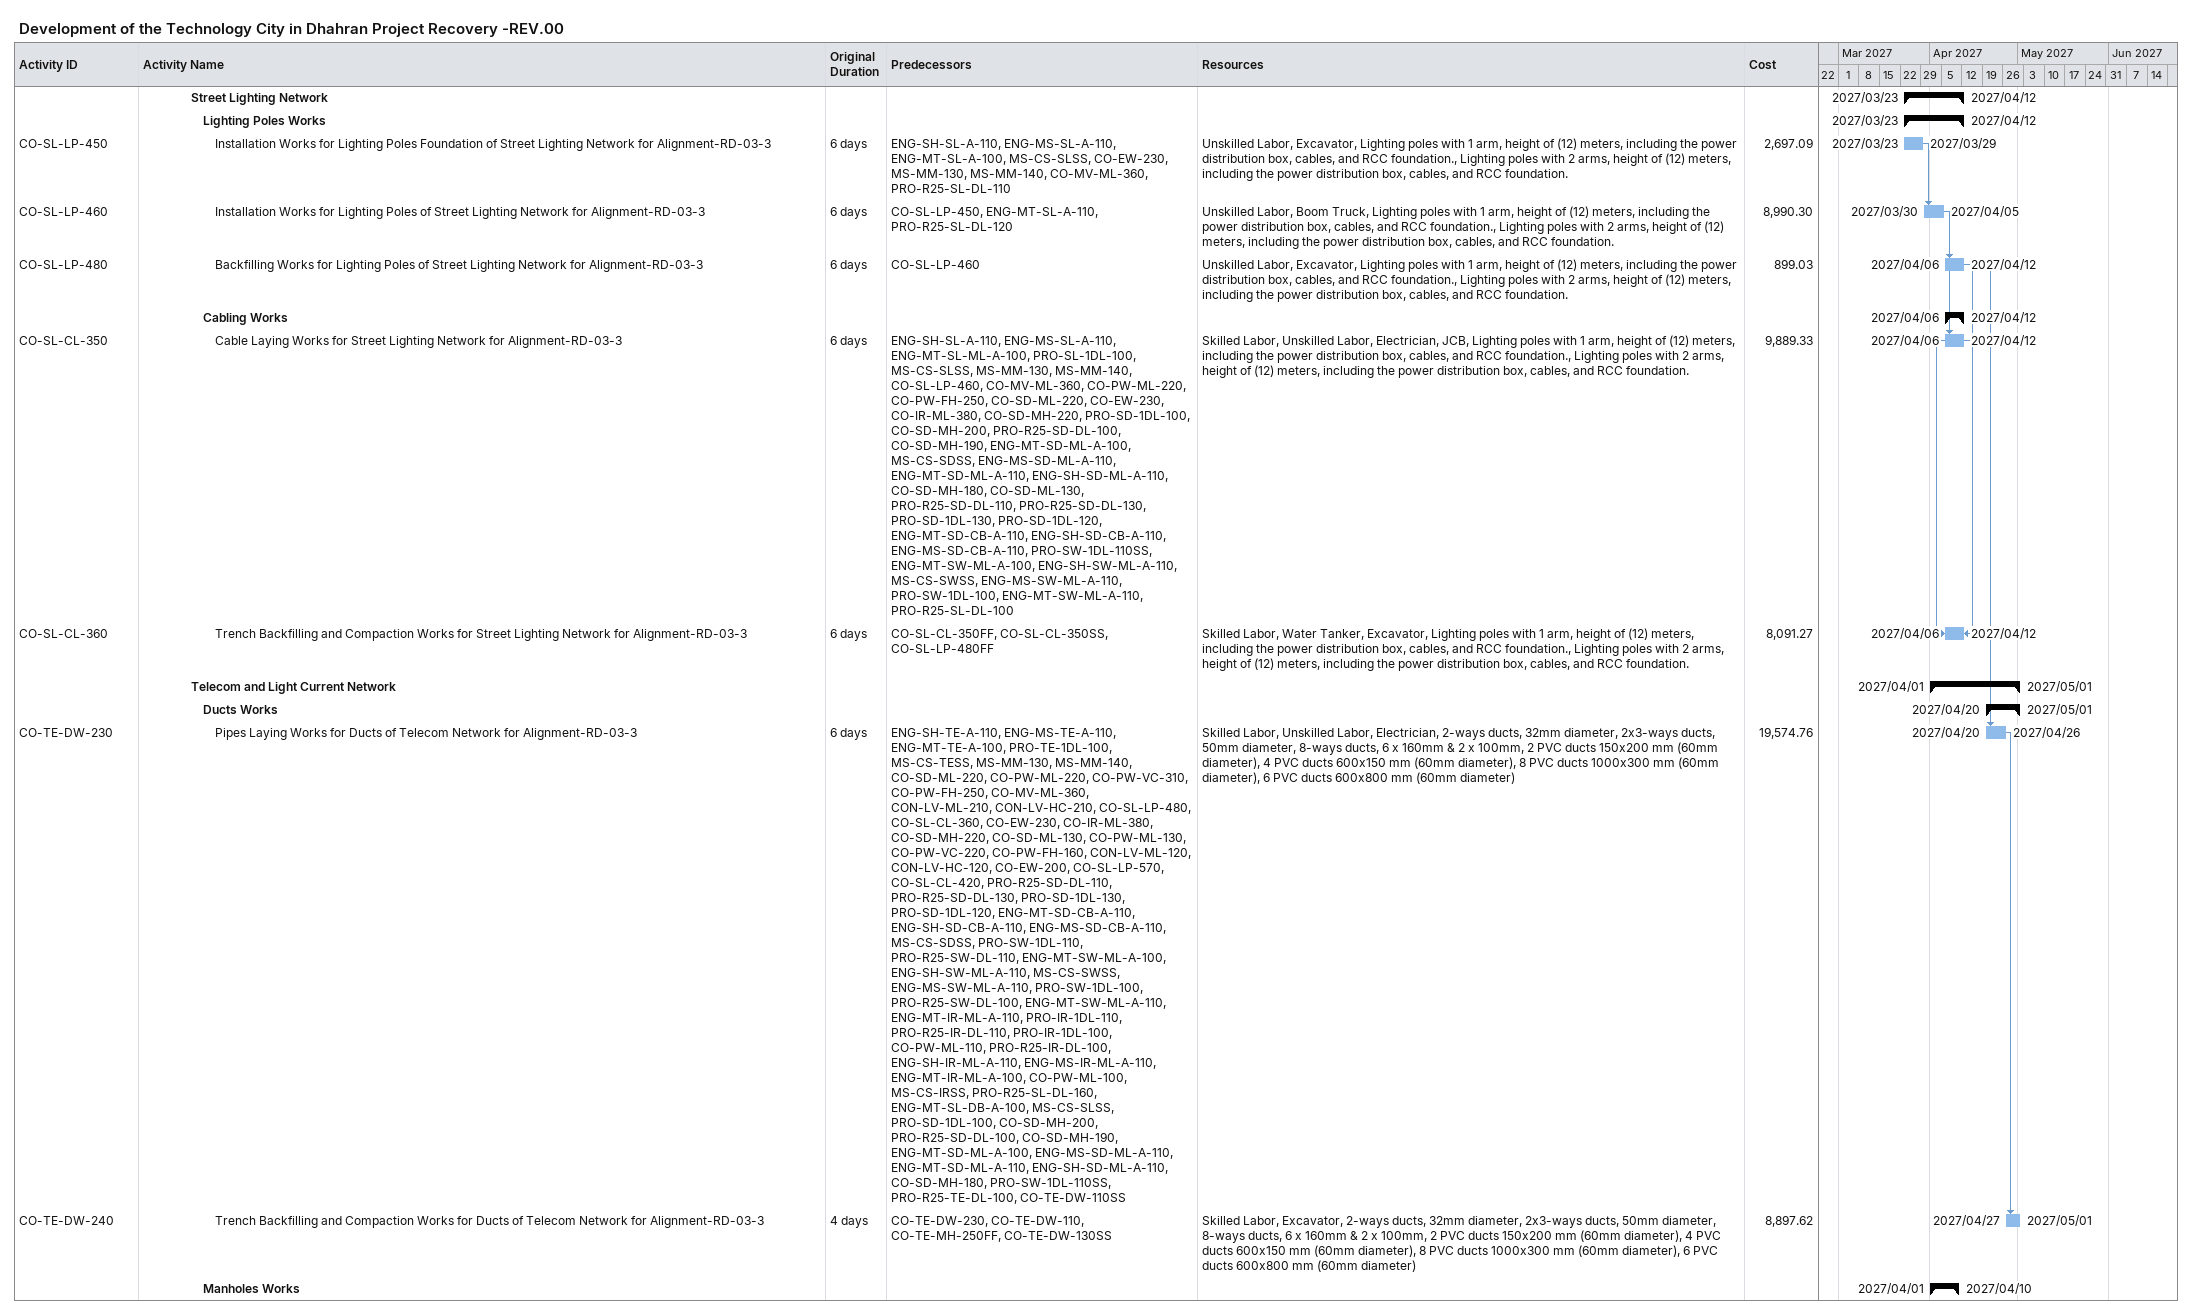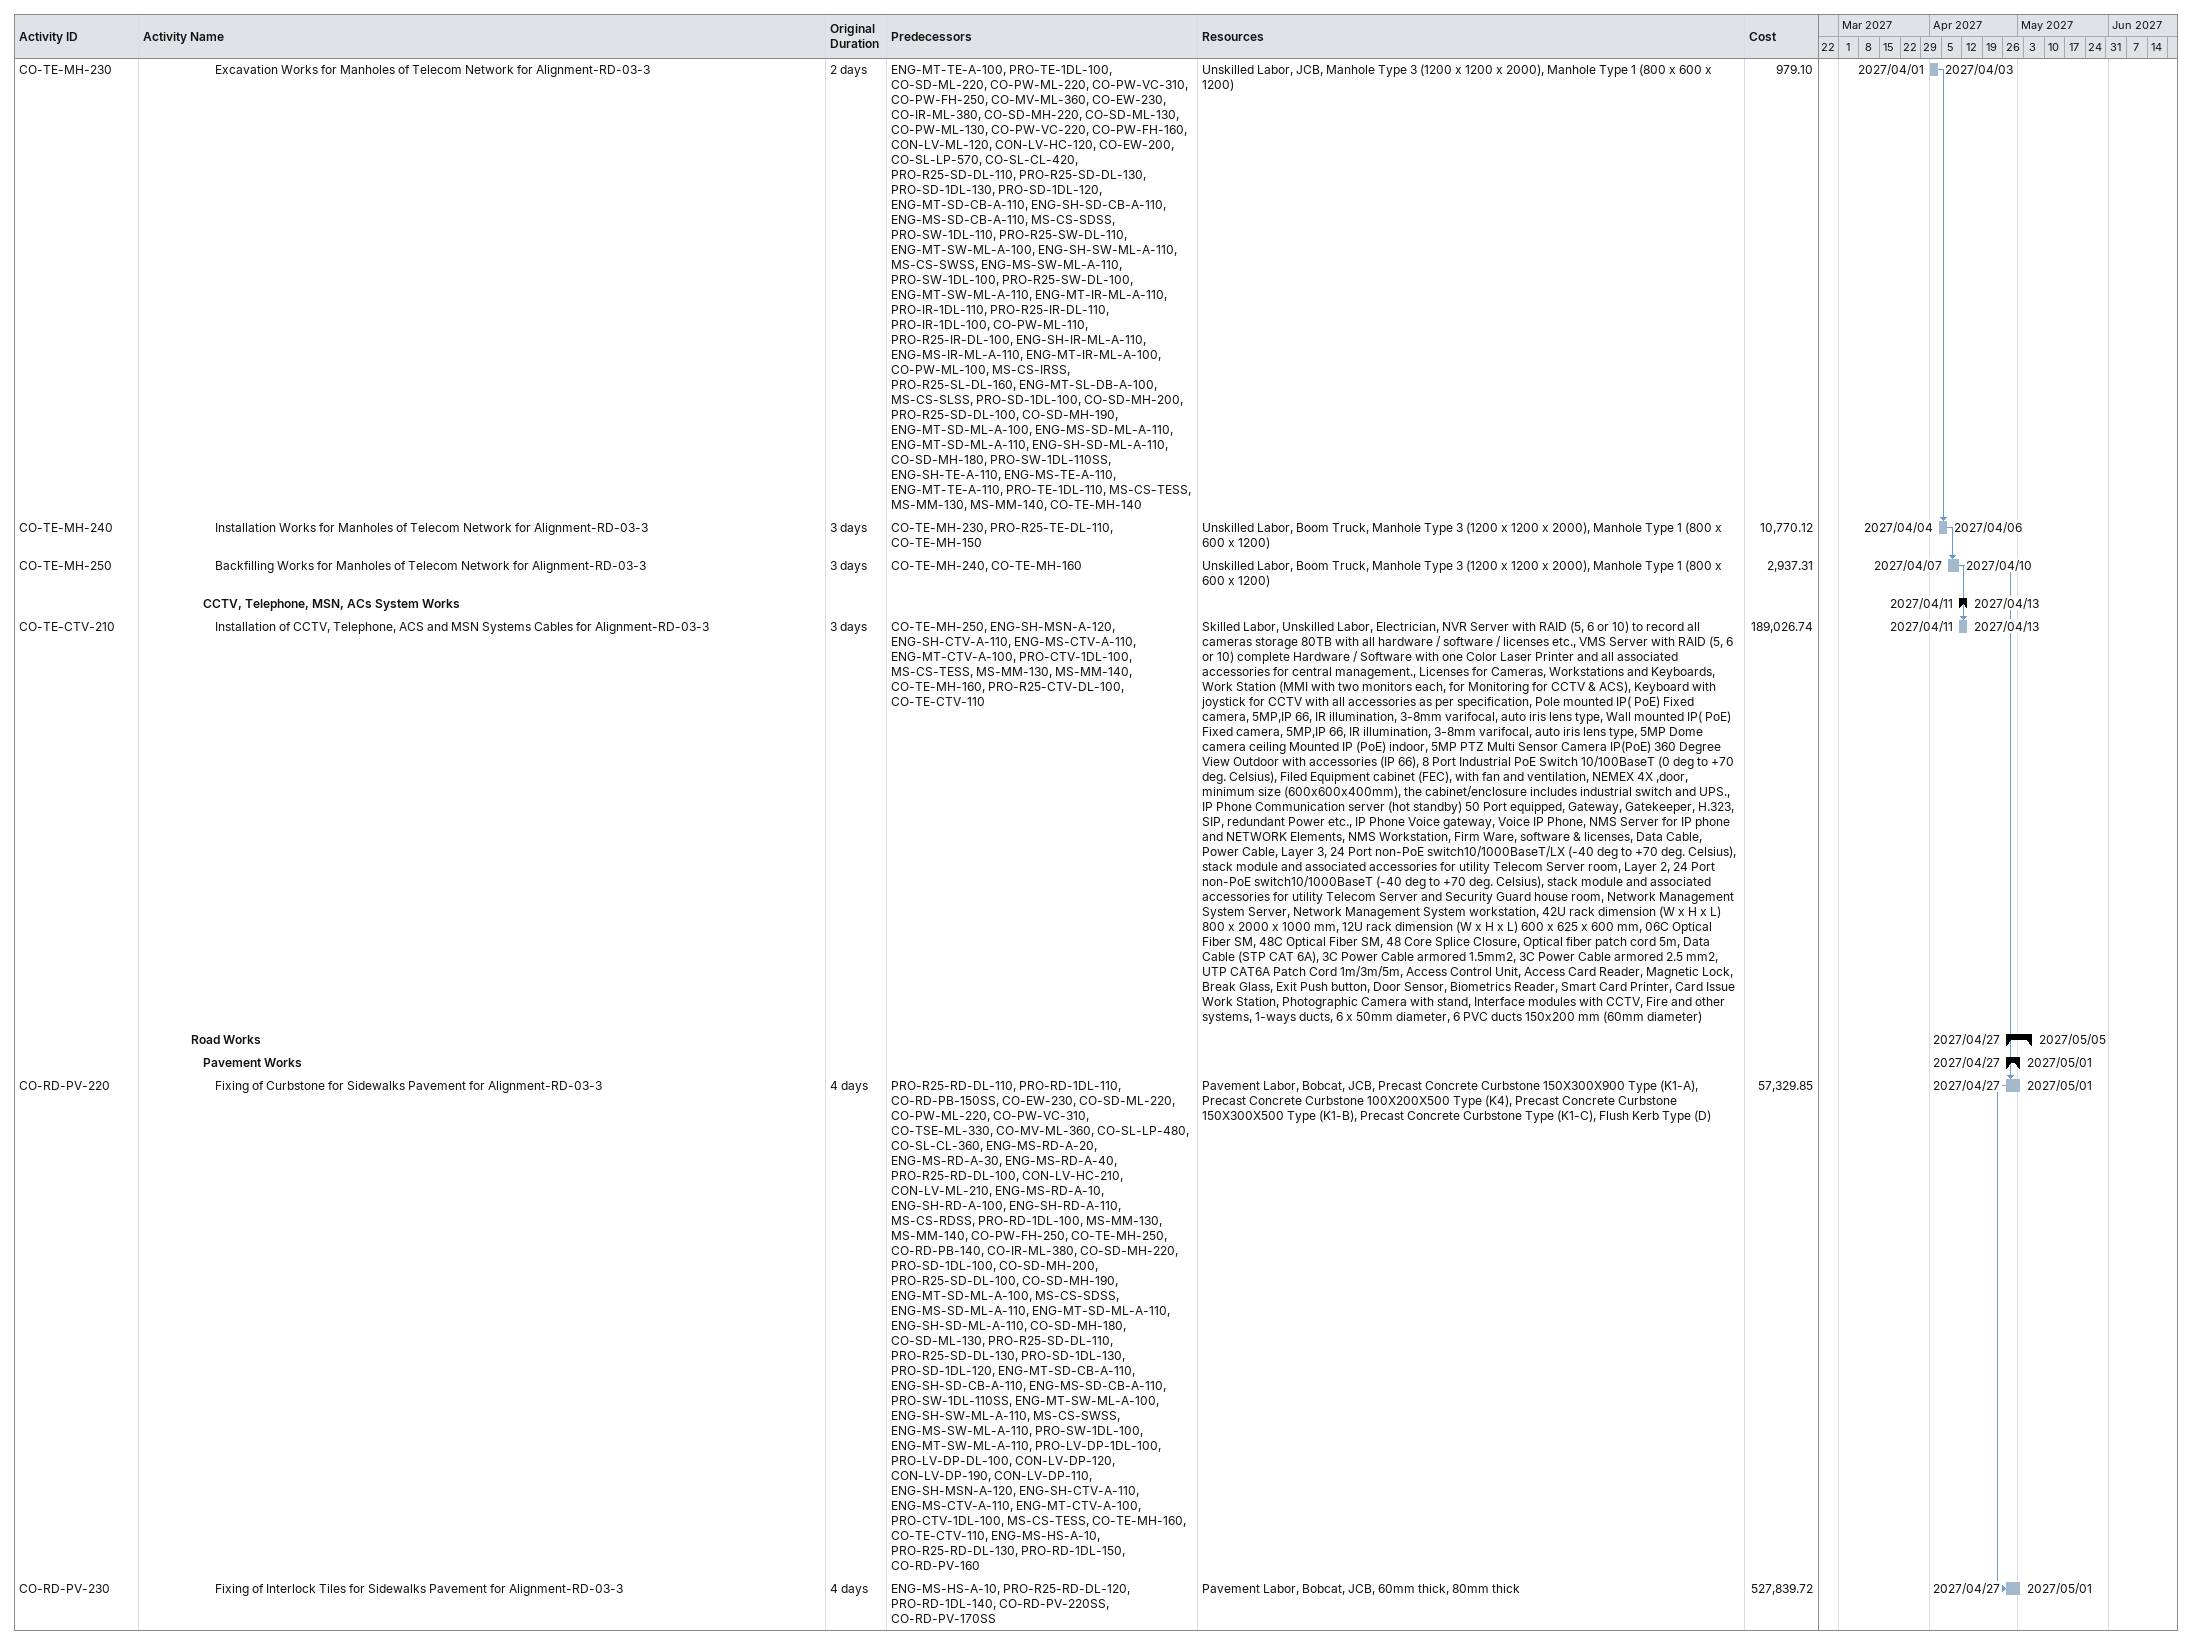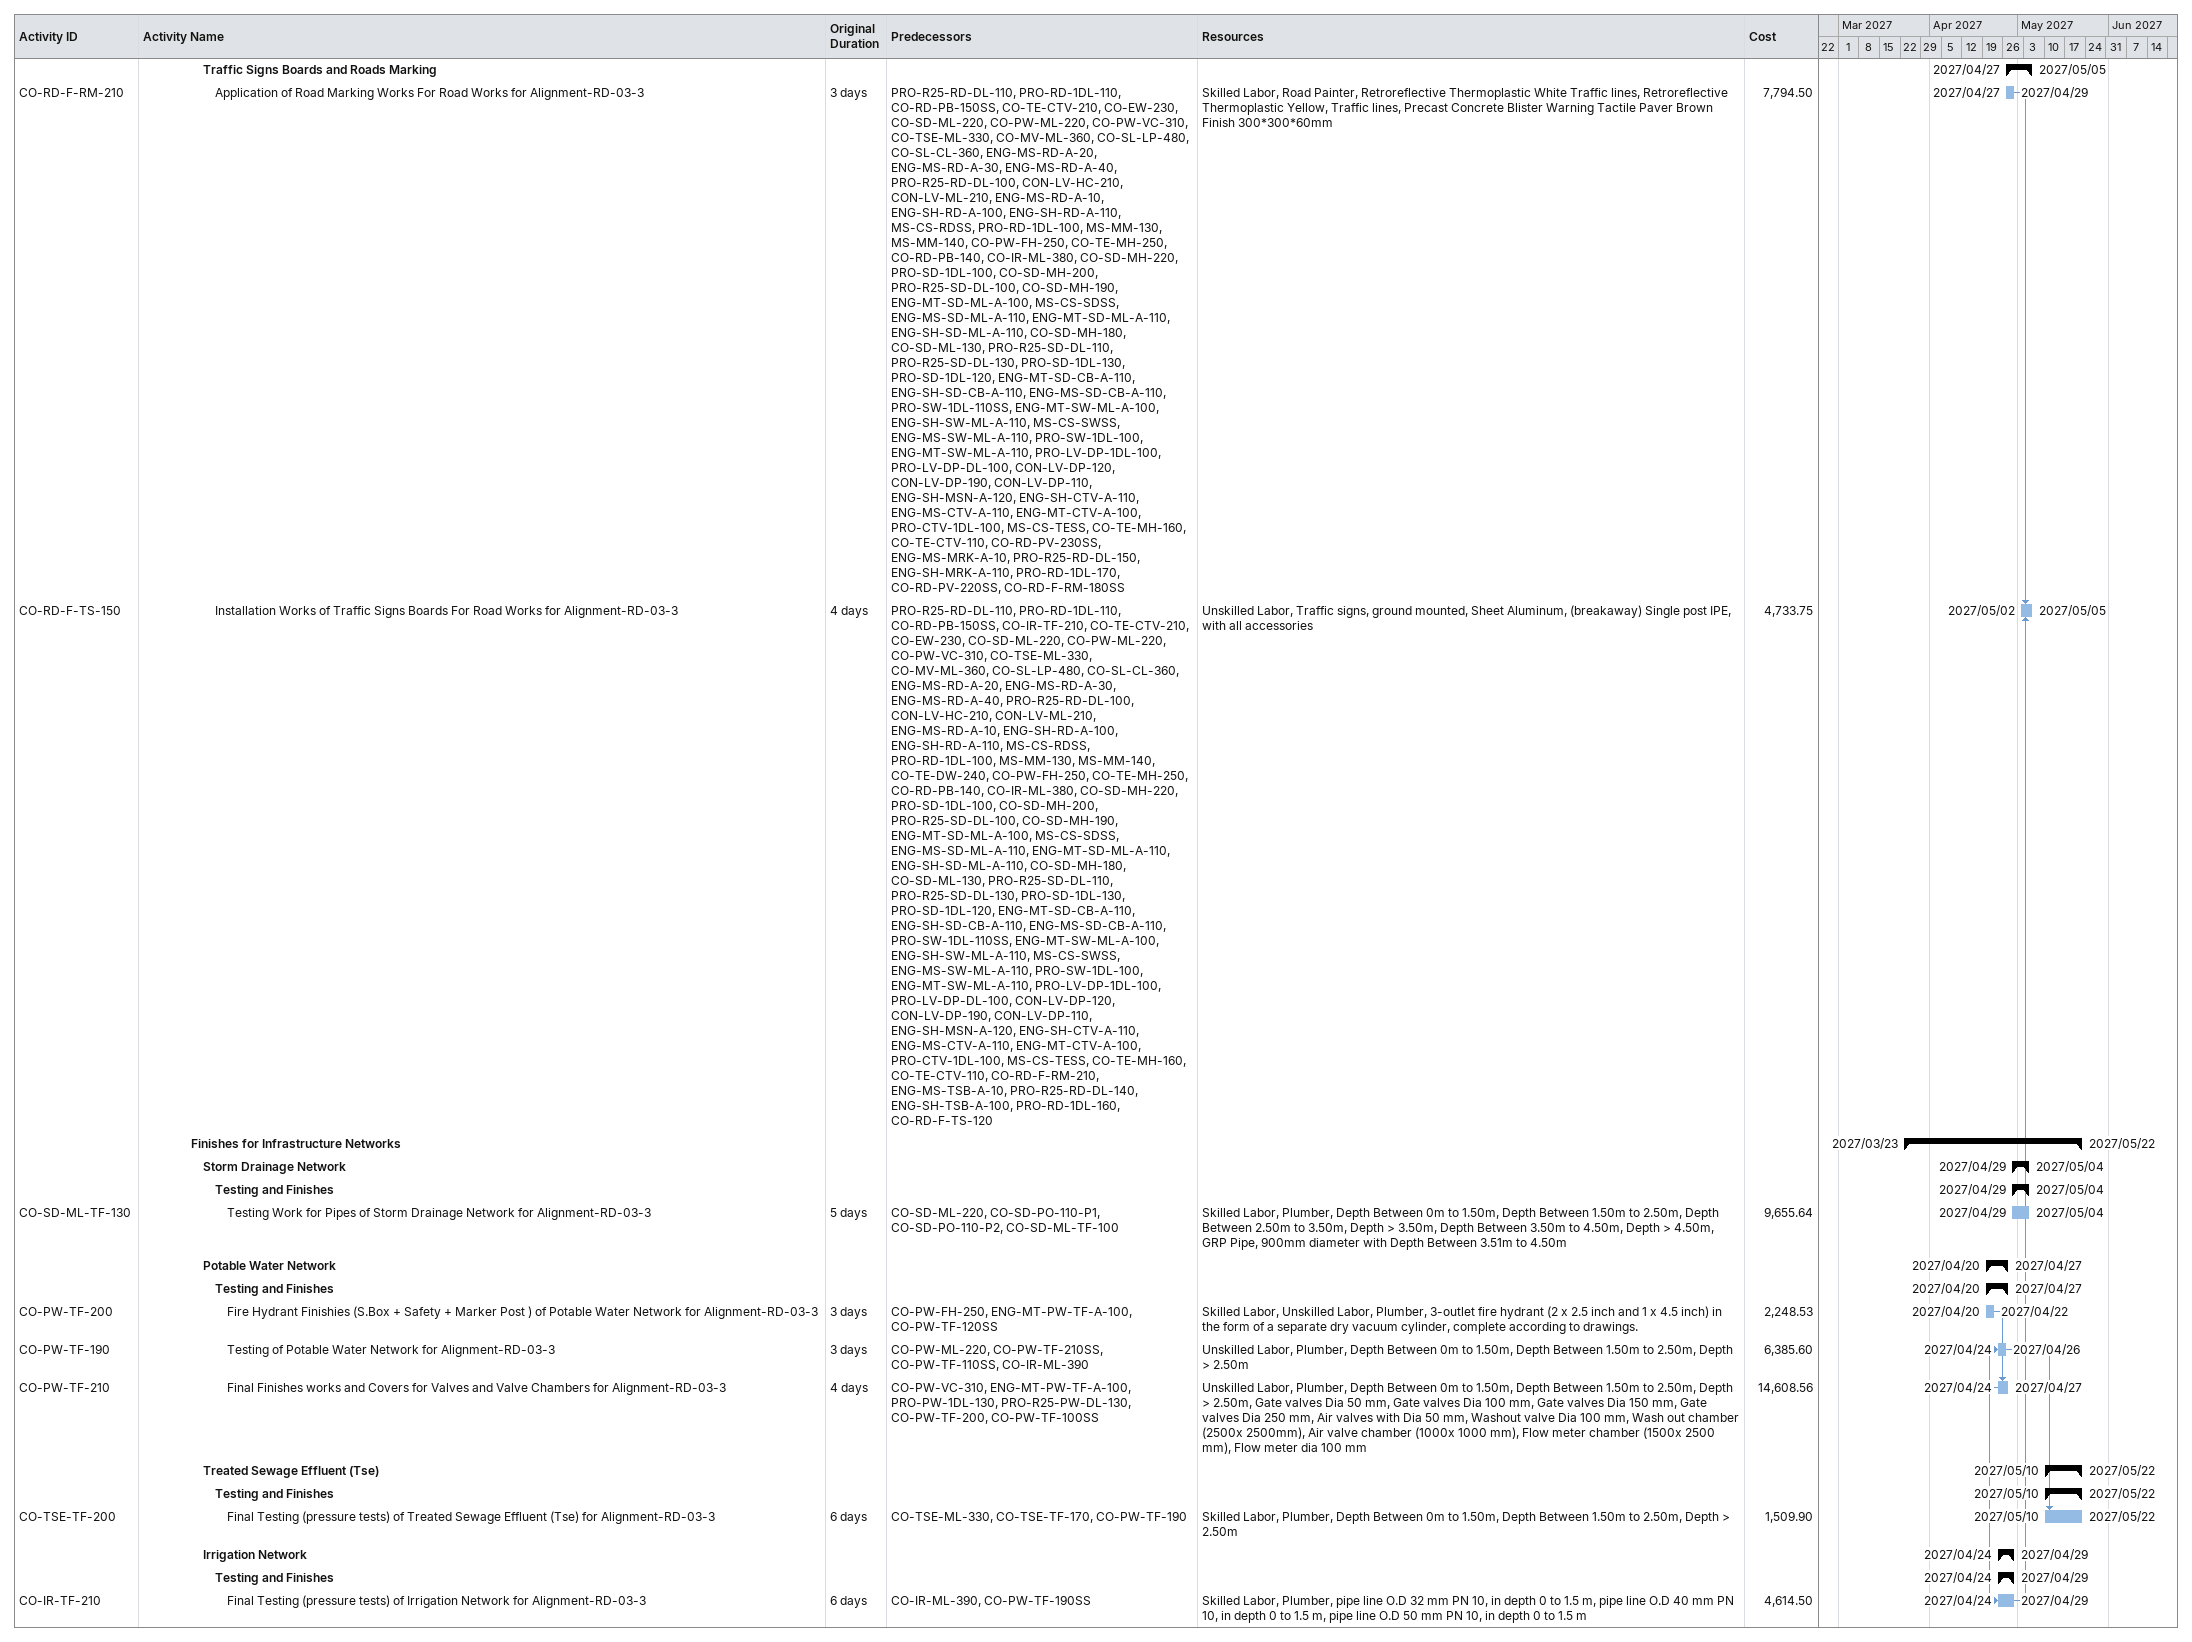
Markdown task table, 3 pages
Development of the Technology City in Dhahran Project Recovery -REV.00

| ID | Level | Task | Original duration | Start | Finish | Predecessors | Resources | Cost |
|---|---|---|---|---|---|---|---|---|
|  | 5 | **Street Lighting Network** |  | 2027-03-23 | 2027-04-12 |  |  |  |
|  | 6 | **Lighting Poles Works** |  | 2027-03-23 | 2027-04-12 |  |  |  |
| CO-SL-LP-450 | 7 | Installation Works for Lighting Poles Foundation of Street Lighting Network for Alignment-RD-03-3 | 6d | 2027-03-23 | 2027-03-29 | ENG-SH-SL-A-110, ENG-MS-SL-A-110, ENG-MT-SL-A-100, MS-CS-SLSS, CO-EW-230, MS-MM-130, MS-MM-140, CO-MV-ML-360, PRO-R25-SL-DL-110 | Unskilled Labor, Excavator, Lighting poles with 1 arm, height of (12) meters, including the power distribution box, cables, and RCC foundation., Lighting poles with 2 arms, height of (12) meters, including the power distribution box, cables, and RCC foundation. | 2697.09 |
| CO-SL-LP-460 | 7 | Installation Works for Lighting Poles of Street Lighting Network for Alignment-RD-03-3 | 6d | 2027-03-30 | 2027-04-05 | CO-SL-LP-450, ENG-MT-SL-A-110, PRO-R25-SL-DL-120 | Unskilled Labor, Boom Truck, Lighting poles with 1 arm, height of (12) meters, including the power distribution box, cables, and RCC foundation., Lighting poles with 2 arms, height of (12) meters, including the power distribution box, cables, and RCC foundation. | 8990.30 |
| CO-SL-LP-480 | 7 | Backfilling Works for Lighting Poles of Street Lighting Network for Alignment-RD-03-3 | 6d | 2027-04-06 | 2027-04-12 | CO-SL-LP-460 | Unskilled Labor, Excavator, Lighting poles with 1 arm, height of (12) meters, including the power distribution box, cables, and RCC foundation., Lighting poles with 2 arms, height of (12) meters, including the power distribution box, cables, and RCC foundation. | 899.03 |
|  | 6 | **Cabling Works** |  | 2027-04-06 | 2027-04-12 |  |  |  |
| CO-SL-CL-350 | 7 | Cable Laying Works for Street Lighting Network for Alignment-RD-03-3 | 6d | 2027-04-06 | 2027-04-12 | ENG-SH-SL-A-110, ENG-MS-SL-A-110, ENG-MT-SL-ML-A-100, PRO-SL-1DL-100, MS-CS-SLSS, MS-MM-130, MS-MM-140, CO-SL-LP-460, CO-MV-ML-360, CO-PW-ML-220, CO-PW-FH-250, CO-SD-ML-220, CO-EW-230, CO-IR-ML-380, CO-SD-MH-220, PRO-SD-1DL-100, CO-SD-MH-200, PRO-R25-SD-DL-100, CO-SD-MH-190, ENG-MT-SD-ML-A-100, MS-CS-SDSS, ENG-MS-SD-ML-A-110, ENG-MT-SD-ML-A-110, ENG-SH-SD-ML-A-110, CO-SD-MH-180, CO-SD-ML-130, PRO-R25-SD-DL-110, PRO-R25-SD-DL-130, PRO-SD-1DL-130, PRO-SD-1DL-120, ENG-MT-SD-CB-A-110, ENG-SH-SD-CB-A-110, ENG-MS-SD-CB-A-110, PRO-SW-1DL-110SS, ENG-MT-SW-ML-A-100, ENG-SH-SW-ML-A-110, MS-CS-SWSS, ENG-MS-SW-ML-A-110, PRO-SW-1DL-100, ENG-MT-SW-ML-A-110, PRO-R25-SL-DL-100 | Skilled Labor, Unskilled Labor, Electrician, JCB, Lighting poles with 1 arm, height of (12) meters, including the power distribution box, cables, and RCC foundation., Lighting poles with 2 arms, height of (12) meters, including the power distribution box, cables, and RCC foundation. | 9889.33 |
| CO-SL-CL-360 | 7 | Trench Backfilling and Compaction Works for Street Lighting Network for Alignment-RD-03-3 | 6d | 2027-04-06 | 2027-04-12 | CO-SL-CL-350FF, CO-SL-CL-350SS, CO-SL-LP-480FF | Skilled Labor, Water Tanker, Excavator, Lighting poles with 1 arm, height of (12) meters, including the power distribution box, cables, and RCC foundation., Lighting poles with 2 arms, height of (12) meters, including the power distribution box, cables, and RCC foundation. | 8091.27 |
|  | 5 | **Telecom and Light Current Network** |  | 2027-04-01 | 2027-05-01 |  |  |  |
|  | 6 | **Ducts Works** |  | 2027-04-20 | 2027-05-01 |  |  |  |
| CO-TE-DW-230 | 7 | Pipes Laying Works for Ducts of Telecom Network for Alignment-RD-03-3 | 6d | 2027-04-20 | 2027-04-26 | ENG-SH-TE-A-110, ENG-MS-TE-A-110, ENG-MT-TE-A-100, PRO-TE-1DL-100, MS-CS-TESS, MS-MM-130, MS-MM-140, CO-SD-ML-220, CO-PW-ML-220, CO-PW-VC-310, CO-PW-FH-250, CO-MV-ML-360, CON-LV-ML-210, CON-LV-HC-210, CO-SL-LP-480, CO-SL-CL-360, CO-EW-230, CO-IR-ML-380, CO-SD-MH-220, CO-SD-ML-130, CO-PW-ML-130, CO-PW-VC-220, CO-PW-FH-160, CON-LV-ML-120, CON-LV-HC-120, CO-EW-200, CO-SL-LP-570, CO-SL-CL-420, PRO-R25-SD-DL-110, PRO-R25-SD-DL-130, PRO-SD-1DL-130, PRO-SD-1DL-120, ENG-MT-SD-CB-A-110, ENG-SH-SD-CB-A-110, ENG-MS-SD-CB-A-110, MS-CS-SDSS, PRO-SW-1DL-110, PRO-R25-SW-DL-110, ENG-MT-SW-ML-A-100, ENG-SH-SW-ML-A-110, MS-CS-SWSS, ENG-MS-SW-ML-A-110, PRO-SW-1DL-100, PRO-R25-SW-DL-100, ENG-MT-SW-ML-A-110, ENG-MT-IR-ML-A-110, PRO-IR-1DL-110, PRO-R25-IR-DL-110, PRO-IR-1DL-100, CO-PW-ML-110, PRO-R25-IR-DL-100, ENG-SH-IR-ML-A-110, ENG-MS-IR-ML-A-110, ENG-MT-IR-ML-A-100, CO-PW-ML-100, MS-CS-IRSS, PRO-R25-SL-DL-160, ENG-MT-SL-DB-A-100, MS-CS-SLSS, PRO-SD-1DL-100, CO-SD-MH-200, PRO-R25-SD-DL-100, CO-SD-MH-190, ENG-MT-SD-ML-A-100, ENG-MS-SD-ML-A-110, ENG-MT-SD-ML-A-110, ENG-SH-SD-ML-A-110, CO-SD-MH-180, PRO-SW-1DL-110SS, PRO-R25-TE-DL-100, CO-TE-DW-110SS | Skilled Labor, Unskilled Labor, Electrician, 2-ways ducts, 32mm diameter, 2x3-ways ducts, 50mm diameter, 8-ways ducts, 6 x 160mm & 2 x 100mm, 2 PVC ducts 150x200 mm (60mm diameter), 4 PVC ducts 600x150 mm (60mm diameter), 8 PVC ducts 1000x300 mm (60mm diameter), 6 PVC ducts 600x800 mm (60mm diameter) | 19574.76 |
| CO-TE-DW-240 | 7 | Trench Backfilling and Compaction Works for Ducts of Telecom Network for Alignment-RD-03-3 | 4d | 2027-04-27 | 2027-05-01 | CO-TE-DW-230, CO-TE-DW-110, CO-TE-MH-250FF, CO-TE-DW-130SS | Skilled Labor, Excavator, 2-ways ducts, 32mm diameter, 2x3-ways ducts, 50mm diameter, 8-ways ducts, 6 x 160mm & 2 x 100mm, 2 PVC ducts 150x200 mm (60mm diameter), 4 PVC ducts 600x150 mm (60mm diameter), 8 PVC ducts 1000x300 mm (60mm diameter), 6 PVC ducts 600x800 mm (60mm diameter) | 8897.62 |
|  | 6 | **Manholes Works** |  | 2027-04-01 | 2027-04-10 |  |  |  |
| CO-TE-MH-230 | 7 | Excavation Works for Manholes of Telecom Network for Alignment-RD-03-3 | 2d | 2027-04-01 | 2027-04-03 | ENG-MT-TE-A-100, PRO-TE-1DL-100, CO-SD-ML-220, CO-PW-ML-220, CO-PW-VC-310, CO-PW-FH-250, CO-MV-ML-360, CO-EW-230, CO-IR-ML-380, CO-SD-MH-220, CO-SD-ML-130, CO-PW-ML-130, CO-PW-VC-220, CO-PW-FH-160, CON-LV-ML-120, CON-LV-HC-120, CO-EW-200, CO-SL-LP-570, CO-SL-CL-420, PRO-R25-SD-DL-110, PRO-R25-SD-DL-130, PRO-SD-1DL-130, PRO-SD-1DL-120, ENG-MT-SD-CB-A-110, ENG-SH-SD-CB-A-110, ENG-MS-SD-CB-A-110, MS-CS-SDSS, PRO-SW-1DL-110, PRO-R25-SW-DL-110, ENG-MT-SW-ML-A-100, ENG-SH-SW-ML-A-110, MS-CS-SWSS, ENG-MS-SW-ML-A-110, PRO-SW-1DL-100, PRO-R25-SW-DL-100, ENG-MT-SW-ML-A-110, ENG-MT-IR-ML-A-110, PRO-IR-1DL-110, PRO-R25-IR-DL-110, PRO-IR-1DL-100, CO-PW-ML-110, PRO-R25-IR-DL-100, ENG-SH-IR-ML-A-110, ENG-MS-IR-ML-A-110, ENG-MT-IR-ML-A-100, CO-PW-ML-100, MS-CS-IRSS, PRO-R25-SL-DL-160, ENG-MT-SL-DB-A-100, MS-CS-SLSS, PRO-SD-1DL-100, CO-SD-MH-200, PRO-R25-SD-DL-100, CO-SD-MH-190, ENG-MT-SD-ML-A-100, ENG-MS-SD-ML-A-110, ENG-MT-SD-ML-A-110, ENG-SH-SD-ML-A-110, CO-SD-MH-180, PRO-SW-1DL-110SS, ENG-SH-TE-A-110, ENG-MS-TE-A-110, ENG-MT-TE-A-110, PRO-TE-1DL-110, MS-CS-TESS, MS-MM-130, MS-MM-140, CO-TE-MH-140 | Unskilled Labor, JCB, Manhole Type 3 (1200 x 1200 x 2000), Manhole Type 1 (800 x 600 x 1200) | 979.10 |
| CO-TE-MH-240 | 7 | Installation Works for Manholes of Telecom Network for Alignment-RD-03-3 | 3d | 2027-04-04 | 2027-04-06 | CO-TE-MH-230, PRO-R25-TE-DL-110, CO-TE-MH-150 | Unskilled Labor, Boom Truck, Manhole Type 3 (1200 x 1200 x 2000), Manhole Type 1 (800 x 600 x 1200) | 10770.12 |
| CO-TE-MH-250 | 7 | Backfilling Works for Manholes of Telecom Network for Alignment-RD-03-3 | 3d | 2027-04-07 | 2027-04-10 | CO-TE-MH-240, CO-TE-MH-160 | Unskilled Labor, Boom Truck, Manhole Type 3 (1200 x 1200 x 2000), Manhole Type 1 (800 x 600 x 1200) | 2937.31 |
|  | 6 | **CCTV, Telephone, MSN, ACs System Works** |  | 2027-04-11 | 2027-04-13 |  |  |  |
| CO-TE-CTV-210 | 7 | Installation of CCTV, Telephone, ACS and MSN Systems Cables for Alignment-RD-03-3 | 3d | 2027-04-11 | 2027-04-13 | CO-TE-MH-250, ENG-SH-MSN-A-120, ENG-SH-CTV-A-110, ENG-MS-CTV-A-110, ENG-MT-CTV-A-100, PRO-CTV-1DL-100, MS-CS-TESS, MS-MM-130, MS-MM-140, CO-TE-MH-160, PRO-R25-CTV-DL-100, CO-TE-CTV-110 | Skilled Labor, Unskilled Labor, Electrician, NVR Server with RAID (5, 6 or 10) to record all cameras storage 80TB with all hardware / software / licenses etc., VMS Server with RAID (5, 6 or 10) complete Hardware / Software with one Color Laser Printer and all associated accessories for central management., Licenses for Cameras, Workstations and Keyboards, Work Station (MMI with two monitors each, for Monitoring for CCTV & ACS), Keyboard with joystick for CCTV with all accessories as per specification, Pole mounted IP( PoE) Fixed camera, 5MP,IP 66, IR illumination, 3-8mm varifocal, auto iris lens type, Wall mounted IP( PoE) Fixed camera, 5MP,IP 66, IR illumination, 3-8mm varifocal, auto iris lens type, 5MP Dome camera ceiling Mounted IP (PoE) indoor, 5MP PTZ Multi Sensor Camera IP(PoE) 360 Degree View Outdoor with accessories (IP 66), 8 Port Industrial PoE Switch 10/100BaseT (0 deg to +70 deg. Celsius), Filed Equipment cabinet (FEC), with fan and ventilation, NEMEX 4X ,door, minimum size (600x600x400mm), the cabinet/enclosure includes industrial switch and UPS., IP Phone Communication server (hot standby) 50 Port equipped, Gateway, Gatekeeper, H.323, SIP, redundant Power etc., IP Phone Voice gateway, Voice IP Phone, NMS Server for IP phone and NETWORK Elements, NMS Workstation, Firm Ware, software & licenses, Data Cable, Power Cable, Layer 3, 24 Port non-PoE switch10/1000BaseT/LX (-40 deg to +70 deg. Celsius), stack module and associated accessories for utility Telecom Server room, Layer 2, 24 Port non-PoE switch10/1000BaseT (-40 deg to +70 deg. Celsius), stack module and associated accessories for utility Telecom Server and Security Guard house room, Network Management System Server, Network Management System workstation, 42U rack dimension (W x H x L) 800 x 2000 x 1000 mm, 12U rack dimension (W x H x L) 600 x 625 x 600 mm, 06C Optical Fiber SM, 48C Optical Fiber SM, 48 Core Splice Closure, Optical fiber patch cord 5m, Data Cable (STP CAT 6A), 3C Power Cable armored 1.5mm2, 3C Power Cable armored 2.5 mm2, UTP CAT6A Patch Cord 1m/3m/5m, Access Control Unit, Access Card Reader, Magnetic Lock, Break Glass, Exit Push button, Door Sensor, Biometrics Reader, Smart Card Printer, Card Issue Work Station, Photographic Camera with stand, Interface modules with CCTV, Fire and other systems, 1-ways ducts, 6 x 50mm diameter, 6 PVC ducts 150x200 mm (60mm diameter) | 189026.74 |
|  | 5 | **Road Works** |  | 2027-04-27 | 2027-05-05 |  |  |  |
|  | 6 | **Pavement Works** |  | 2027-04-27 | 2027-05-01 |  |  |  |
| CO-RD-PV-220 | 7 | Fixing of Curbstone for Sidewalks Pavement for Alignment-RD-03-3 | 4d | 2027-04-27 | 2027-05-01 | PRO-R25-RD-DL-110, PRO-RD-1DL-110, CO-RD-PB-150SS, CO-EW-230, CO-SD-ML-220, CO-PW-ML-220, CO-PW-VC-310, CO-TSE-ML-330, CO-MV-ML-360, CO-SL-LP-480, CO-SL-CL-360, ENG-MS-RD-A-20, ENG-MS-RD-A-30, ENG-MS-RD-A-40, PRO-R25-RD-DL-100, CON-LV-HC-210, CON-LV-ML-210, ENG-MS-RD-A-10, ENG-SH-RD-A-100, ENG-SH-RD-A-110, MS-CS-RDSS, PRO-RD-1DL-100, MS-MM-130, MS-MM-140, CO-PW-FH-250, CO-TE-MH-250, CO-RD-PB-140, CO-IR-ML-380, CO-SD-MH-220, PRO-SD-1DL-100, CO-SD-MH-200, PRO-R25-SD-DL-100, CO-SD-MH-190, ENG-MT-SD-ML-A-100, MS-CS-SDSS, ENG-MS-SD-ML-A-110, ENG-MT-SD-ML-A-110, ENG-SH-SD-ML-A-110, CO-SD-MH-180, CO-SD-ML-130, PRO-R25-SD-DL-110, PRO-R25-SD-DL-130, PRO-SD-1DL-130, PRO-SD-1DL-120, ENG-MT-SD-CB-A-110, ENG-SH-SD-CB-A-110, ENG-MS-SD-CB-A-110, PRO-SW-1DL-110SS, ENG-MT-SW-ML-A-100, ENG-SH-SW-ML-A-110, MS-CS-SWSS, ENG-MS-SW-ML-A-110, PRO-SW-1DL-100, ENG-MT-SW-ML-A-110, PRO-LV-DP-1DL-100, PRO-LV-DP-DL-100, CON-LV-DP-120, CON-LV-DP-190, CON-LV-DP-110, ENG-SH-MSN-A-120, ENG-SH-CTV-A-110, ENG-MS-CTV-A-110, ENG-MT-CTV-A-100, PRO-CTV-1DL-100, MS-CS-TESS, CO-TE-MH-160, CO-TE-CTV-110, ENG-MS-HS-A-10, PRO-R25-RD-DL-130, PRO-RD-1DL-150, CO-RD-PV-160 | Pavement Labor, Bobcat, JCB, Precast Concrete Curbstone 150X300X900 Type (K1-A), Precast Concrete Curbstone 100X200X500 Type (K4), Precast Concrete Curbstone 150X300X500 Type (K1-B), Precast Concrete Curbstone Type (K1-C), Flush Kerb Type (D) | 57329.85 |
| CO-RD-PV-230 | 7 | Fixing of Interlock Tiles for Sidewalks Pavement for Alignment-RD-03-3 | 4d | 2027-04-27 | 2027-05-01 | ENG-MS-HS-A-10, PRO-R25-RD-DL-120, PRO-RD-1DL-140, CO-RD-PV-220SS, CO-RD-PV-170SS | Pavement Labor, Bobcat, JCB, 60mm thick, 80mm thick | 527839.72 |
|  | 6 | **Traffic Signs Boards and Roads Marking** |  | 2027-04-27 | 2027-05-05 |  |  |  |
| CO-RD-F-RM-210 | 7 | Application of Road Marking Works For Road Works for Alignment-RD-03-3 | 3d | 2027-04-27 | 2027-04-29 | PRO-R25-RD-DL-110, PRO-RD-1DL-110, CO-RD-PB-150SS, CO-TE-CTV-210, CO-EW-230, CO-SD-ML-220, CO-PW-ML-220, CO-PW-VC-310, CO-TSE-ML-330, CO-MV-ML-360, CO-SL-LP-480, CO-SL-CL-360, ENG-MS-RD-A-20, ENG-MS-RD-A-30, ENG-MS-RD-A-40, PRO-R25-RD-DL-100, CON-LV-HC-210, CON-LV-ML-210, ENG-MS-RD-A-10, ENG-SH-RD-A-100, ENG-SH-RD-A-110, MS-CS-RDSS, PRO-RD-1DL-100, MS-MM-130, MS-MM-140, CO-PW-FH-250, CO-TE-MH-250, CO-RD-PB-140, CO-IR-ML-380, CO-SD-MH-220, PRO-SD-1DL-100, CO-SD-MH-200, PRO-R25-SD-DL-100, CO-SD-MH-190, ENG-MT-SD-ML-A-100, MS-CS-SDSS, ENG-MS-SD-ML-A-110, ENG-MT-SD-ML-A-110, ENG-SH-SD-ML-A-110, CO-SD-MH-180, CO-SD-ML-130, PRO-R25-SD-DL-110, PRO-R25-SD-DL-130, PRO-SD-1DL-130, PRO-SD-1DL-120, ENG-MT-SD-CB-A-110, ENG-SH-SD-CB-A-110, ENG-MS-SD-CB-A-110, PRO-SW-1DL-110SS, ENG-MT-SW-ML-A-100, ENG-SH-SW-ML-A-110, MS-CS-SWSS, ENG-MS-SW-ML-A-110, PRO-SW-1DL-100, ENG-MT-SW-ML-A-110, PRO-LV-DP-1DL-100, PRO-LV-DP-DL-100, CON-LV-DP-120, CON-LV-DP-190, CON-LV-DP-110, ENG-SH-MSN-A-120, ENG-SH-CTV-A-110, ENG-MS-CTV-A-110, ENG-MT-CTV-A-100, PRO-CTV-1DL-100, MS-CS-TESS, CO-TE-MH-160, CO-TE-CTV-110, CO-RD-PV-230SS, ENG-MS-MRK-A-10, PRO-R25-RD-DL-150, ENG-SH-MRK-A-110, PRO-RD-1DL-170, CO-RD-PV-220SS, CO-RD-F-RM-180SS | Skilled Labor, Road Painter, Retroreflective Thermoplastic White Traffic lines, Retroreflective Thermoplastic Yellow, Traffic lines, Precast Concrete Blister Warning Tactile Paver Brown Finish 300*300*60mm | 7794.50 |
| CO-RD-F-TS-150 | 7 | Installation Works of Traffic Signs Boards For Road Works for Alignment-RD-03-3 | 4d | 2027-05-02 | 2027-05-05 | PRO-R25-RD-DL-110, PRO-RD-1DL-110, CO-RD-PB-150SS, CO-IR-TF-210, CO-TE-CTV-210, CO-EW-230, CO-SD-ML-220, CO-PW-ML-220, CO-PW-VC-310, CO-TSE-ML-330, CO-MV-ML-360, CO-SL-LP-480, CO-SL-CL-360, ENG-MS-RD-A-20, ENG-MS-RD-A-30, ENG-MS-RD-A-40, PRO-R25-RD-DL-100, CON-LV-HC-210, CON-LV-ML-210, ENG-MS-RD-A-10, ENG-SH-RD-A-100, ENG-SH-RD-A-110, MS-CS-RDSS, PRO-RD-1DL-100, MS-MM-130, MS-MM-140, CO-TE-DW-240, CO-PW-FH-250, CO-TE-MH-250, CO-RD-PB-140, CO-IR-ML-380, CO-SD-MH-220, PRO-SD-1DL-100, CO-SD-MH-200, PRO-R25-SD-DL-100, CO-SD-MH-190, ENG-MT-SD-ML-A-100, MS-CS-SDSS, ENG-MS-SD-ML-A-110, ENG-MT-SD-ML-A-110, ENG-SH-SD-ML-A-110, CO-SD-MH-180, CO-SD-ML-130, PRO-R25-SD-DL-110, PRO-R25-SD-DL-130, PRO-SD-1DL-130, PRO-SD-1DL-120, ENG-MT-SD-CB-A-110, ENG-SH-SD-CB-A-110, ENG-MS-SD-CB-A-110, PRO-SW-1DL-110SS, ENG-MT-SW-ML-A-100, ENG-SH-SW-ML-A-110, MS-CS-SWSS, ENG-MS-SW-ML-A-110, PRO-SW-1DL-100, ENG-MT-SW-ML-A-110, PRO-LV-DP-1DL-100, PRO-LV-DP-DL-100, CON-LV-DP-120, CON-LV-DP-190, CON-LV-DP-110, ENG-SH-MSN-A-120, ENG-SH-CTV-A-110, ENG-MS-CTV-A-110, ENG-MT-CTV-A-100, PRO-CTV-1DL-100, MS-CS-TESS, CO-TE-MH-160, CO-TE-CTV-110, CO-RD-F-RM-210, ENG-MS-TSB-A-10, PRO-R25-RD-DL-140, ENG-SH-TSB-A-100, PRO-RD-1DL-160, CO-RD-F-TS-120 | Unskilled Labor, Traffic signs, ground mounted, Sheet Aluminum, (breakaway) Single post IPE, with all accessories | 4733.75 |
|  | 5 | **Finishes for Infrastructure Networks** |  | 2027-03-23 | 2027-05-22 |  |  |  |
|  | 6 | **Storm Drainage Network** |  | 2027-04-29 | 2027-05-04 |  |  |  |
|  | 7 | **Testing and Finishes** |  | 2027-04-29 | 2027-05-04 |  |  |  |
| CO-SD-ML-TF-130 | 8 | Testing Work for Pipes of Storm Drainage Network for Alignment-RD-03-3 | 5d | 2027-04-29 | 2027-05-04 | CO-SD-ML-220, CO-SD-PO-110-P1, CO-SD-PO-110-P2, CO-SD-ML-TF-100 | Skilled Labor, Plumber, Depth Between 0m to 1.50m, Depth Between 1.50m to 2.50m, Depth Between 2.50m to 3.50m, Depth > 3.50m, Depth Between 3.50m to 4.50m, Depth > 4.50m, GRP Pipe, 900mm diameter with Depth Between 3.51m to 4.50m | 9655.64 |
|  | 6 | **Potable Water Network** |  | 2027-04-20 | 2027-04-27 |  |  |  |
|  | 7 | **Testing and Finishes** |  | 2027-04-20 | 2027-04-27 |  |  |  |
| CO-PW-TF-200 | 8 | Fire Hydrant Finishies (S.Box + Safety + Marker Post ) of Potable Water Network for Alignment-RD-03-3 | 3d | 2027-04-20 | 2027-04-22 | CO-PW-FH-250, ENG-MT-PW-TF-A-100, CO-PW-TF-120SS | Skilled Labor, Unskilled Labor, Plumber, 3-outlet fire hydrant (2 x 2.5 inch and 1 x 4.5 inch) in the form of a separate dry vacuum cylinder, complete according to drawings. | 2248.53 |
| CO-PW-TF-190 | 8 | Testing of Potable Water Network for Alignment-RD-03-3 | 3d | 2027-04-24 | 2027-04-26 | CO-PW-ML-220, CO-PW-TF-210SS, CO-PW-TF-110SS, CO-IR-ML-390 | Unskilled Labor, Plumber, Depth Between 0m to 1.50m, Depth Between 1.50m to 2.50m, Depth > 2.50m | 6385.60 |
| CO-PW-TF-210 | 8 | Final Finishes works and Covers for Valves and Valve Chambers for Alignment-RD-03-3 | 4d | 2027-04-24 | 2027-04-27 | CO-PW-VC-310, ENG-MT-PW-TF-A-100, PRO-PW-1DL-130, PRO-R25-PW-DL-130, CO-PW-TF-200, CO-PW-TF-100SS | Unskilled Labor, Plumber, Depth Between 0m to 1.50m, Depth Between 1.50m to 2.50m, Depth > 2.50m, Gate valves Dia 50 mm, Gate valves Dia 100 mm, Gate valves Dia 150 mm, Gate valves Dia 250 mm, Air valves with Dia 50 mm, Washout valve Dia 100 mm, Wash out chamber (2500x 2500mm), Air valve chamber (1000x 1000 mm), Flow meter chamber (1500x 2500 mm), Flow meter dia 100 mm | 14608.56 |
|  | 6 | **Treated Sewage Effluent (Tse)** |  | 2027-05-10 | 2027-05-22 |  |  |  |
|  | 7 | **Testing and Finishes** |  | 2027-05-10 | 2027-05-22 |  |  |  |
| CO-TSE-TF-200 | 8 | Final Testing (pressure tests) of Treated Sewage Effluent (Tse) for Alignment-RD-03-3 | 6d | 2027-05-10 | 2027-05-22 | CO-TSE-ML-330, CO-TSE-TF-170, CO-PW-TF-190 | Skilled Labor, Plumber, Depth Between 0m to 1.50m, Depth Between 1.50m to 2.50m, Depth > 2.50m | 1509.90 |
|  | 6 | **Irrigation Network** |  | 2027-04-24 | 2027-04-29 |  |  |  |
|  | 7 | **Testing and Finishes** |  | 2027-04-24 | 2027-04-29 |  |  |  |
| CO-IR-TF-210 | 8 | Final Testing (pressure tests) of Irrigation Network for Alignment-RD-03-3 | 6d | 2027-04-24 | 2027-04-29 | CO-IR-ML-390, CO-PW-TF-190SS | Skilled Labor, Plumber, pipe line O.D 32 mm PN 10, in depth 0 to 1.5 m, pipe line O.D 40 mm PN 10, in depth 0 to 1.5 m, pipe line O.D 50 mm PN 10, in depth 0 to 1.5 m | 4614.50 |
